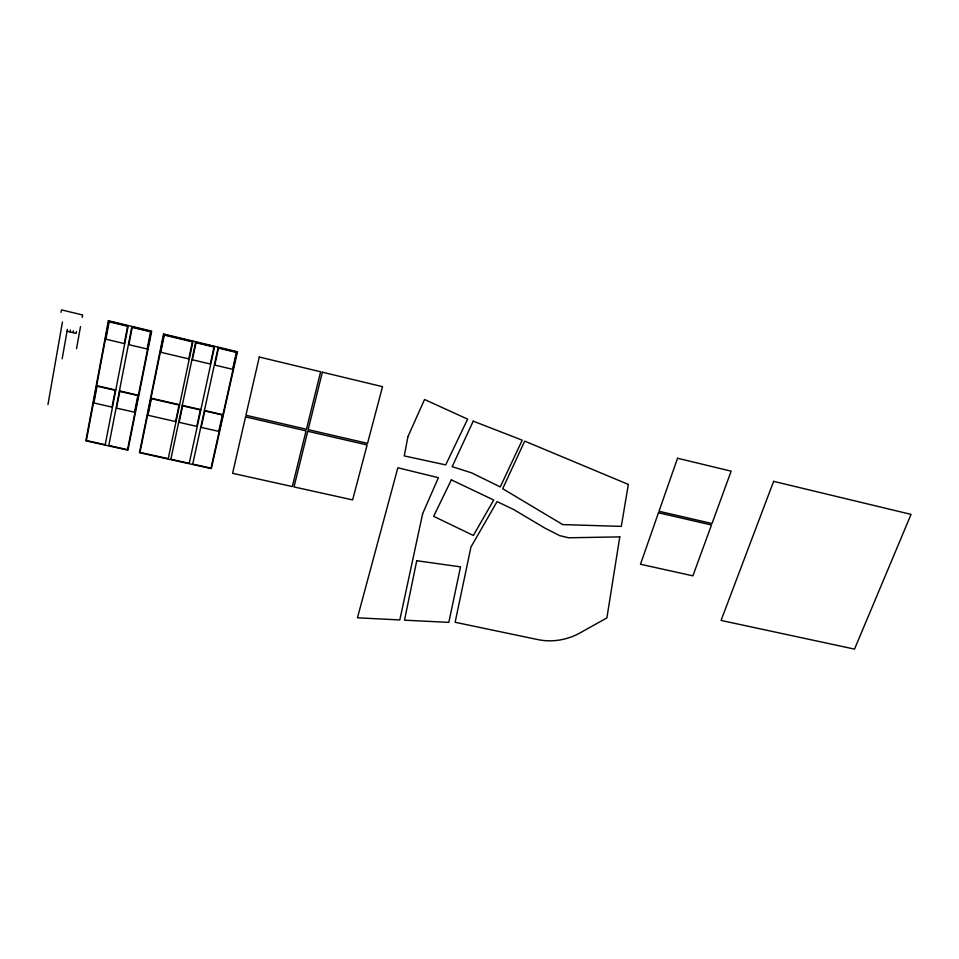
<?xml version="1.0" encoding="UTF-8"?>
<svg xmlns="http://www.w3.org/2000/svg" width="959" height="959" viewBox="0 0 959 959"><rect width="100%" height="100%" fill="white"/><g stroke="black" fill="none" stroke-linecap="round" stroke-linejoin="round"><path stroke-width="1.44" d="M61.076 312.31L61.508 309.889L82.618 314.972L82.186 317.369M47.95 404.578L62.455 322.02M62.167 358.762L67.382 329.393M70.079 331.922L70.403 330.112M73.1 332.641L73.423 330.831M76.444 331.55L76.121 333.36L67.058 331.203M76.54 348.585L80.508 326.623M96.667 385.65L115.787 390.049M119.419 390.888L138.396 395.252M150.995 398.153L179.609 404.734M182.27 405.357L200.899 409.637M204.435 410.452L222.92 414.708M619.79 536.884L606.891 617.908L580.171 632.844A56.365 50.419 -21 0 1 537.831 639.593L455.129 622.271L470.941 547.062L497.062 501.605L513.604 509.481L545 528.169L559.672 535.637L568.615 537.783L619.79 536.884M628.337 484.427L621.3 526.383L562.717 524.585L502.696 488.706L524.693 441.104L628.337 484.427M108.379 320.726L85.842 440.828L127.919 450.155L151.666 331.143L108.379 320.726M108.763 321.277L86.37 440.529L105.226 444.7L128.17 325.94L108.763 321.277M97.051 386.177L93.886 402.972L112.023 407.096L115.248 390.361L97.051 386.177M109.146 321.828L105.874 339.198L124.286 343.574L127.619 326.264L109.146 321.828M407.923 436.681L404.266 455.921L445.707 464.899L467.62 419.143L424.549 399.495L407.923 436.681M131.851 326.827L108.811 445.491L127.547 449.651L151.126 331.466L131.851 326.827M119.791 391.404L116.542 408.126L134.548 412.214L137.868 395.564L119.791 391.404M132.222 327.379L128.866 344.665L147.147 349.004L150.575 331.79L132.222 327.379M163.545 333.996L139.463 452.708L211.34 468.627L237.448 351.773L163.545 333.996M163.905 334.535L139.99 452.396L168.233 458.654L192.939 341.512L163.905 334.535M151.366 398.668L147.986 415.271L175.593 421.552L179.069 405.046L151.366 398.668M164.277 335.075L160.788 352.253L188.803 358.906L192.399 341.836L164.277 335.075M416.745 560.727L404.518 620.173L448.824 622.391L460.524 566.853L416.745 560.727M195.648 342.171L170.858 459.241L189.247 463.305L214.552 346.714L195.648 342.171M182.63 405.873L179.141 422.356L196.799 426.383L200.359 409.949L182.63 405.873M196.008 342.711L192.399 359.757L210.321 364.012L214.013 347.026L196.008 342.711M422.607 513.808L399.819 619.934L357.455 617.812L397.841 467.776L438.395 477.69L422.607 513.808M218.137 347.578L192.735 464.084L211.004 468.124L236.909 352.085L218.137 347.578M204.782 410.967L201.198 427.378L218.748 431.37L222.392 415.019L204.782 410.967M218.496 348.105L214.792 365.079L232.593 369.311L236.37 352.409L218.496 348.105M245.54 416.901L232.593 473.326L292.315 486.549L306.053 430.867L245.54 416.901M259.278 357.024L245.912 415.259L306.448 429.248L320.63 371.78L259.278 357.024M307.767 431.262L294.005 486.932L352.612 499.903L367.129 444.952L307.767 431.262M322.368 372.2L308.163 429.644L367.549 443.358L382.521 386.669L322.368 372.2M658.473 512.777L640.48 564.252L692.889 575.844L711.482 524.993L658.473 512.777M677.534 458.258L659.001 511.279L712.022 523.518L731.154 471.157L677.534 458.258M773.625 481.358L721.06 620.437L854.541 649.111L911.05 514.384L773.625 481.358M473.231 421.157L452.168 466.649L471.456 472.799L500.274 486.932L522.211 440.181L473.231 421.157M451.365 479.86L433.648 516.326L473.374 535.47L493.717 500.023L451.365 479.86"/></g></svg>
